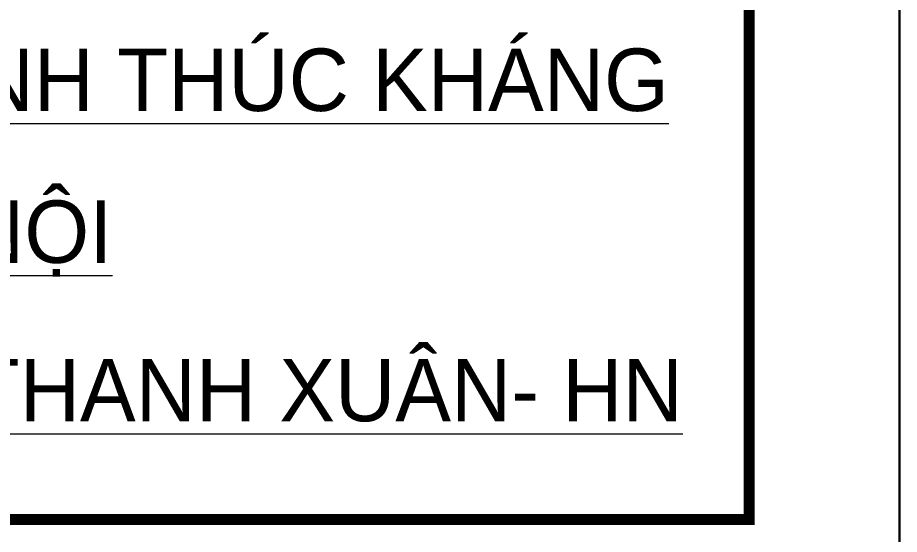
# Model space of a CAD drawing. Extents: x -2098986 to 943, y -1296280 to 73591.
# Drawn here: x -1805398 to -1803244, y -1198296 to -1197033 of the extents above; entities that cross this region are included whole.
import ezdxf
from ezdxf.enums import TextEntityAlignment as Align

# ---------------------------------------------------------------- set-up
doc = ezdxf.new("R2010")
doc.units = 0
doc.header["$LTSCALE"] = 150
for name, color, linetype, lineweight in [('05.Text', 253, 'Continuous', 18), ('11.Khung bo', 32, 'Continuous', 50), ('12.Khung', 36, 'Continuous', 25)]:
    doc.layers.add(name, color=color, linetype=linetype, lineweight=lineweight)
doc.layers.add('Tpl_Bound', color=1, linetype='Continuous', plot=False)
doc.styles.add('VnAvantH', font='')
doc.styles.get('VnAvantH').set_extended_font_data('.VnAvantH')

# ---------------------------------------------------------------- blocks, each defined once
blk = doc.blocks.new('100')
at = {"layer": '11.Khung bo', "const_width": 26.7}
blk.add_lwpolyline([(1896212.6, -929740), (1901212.6, -929740), (1901212.6, -924940), (1896212.6, -924940)], close=True, dxfattribs=at)
blk.add_lwpolyline([(1896212.6, -929740), (1901212.6, -929740), (1901212.6, -924940), (1896212.6, -924940)], close=True, dxfattribs=at)
blk.add_lwpolyline([(1896212.6, -929740), (1901212.6, -929740), (1901212.6, -924940), (1896212.6, -924940)], close=True, dxfattribs=at)
at = {"layer": '12.Khung'}
blk.add_lwpolyline([(1901579.2, -945939.8), (1901579.2, -916240.1), (1859579.6, -916240.1), (1859579.6, -945939.8)], close=True, dxfattribs=at)
blk.add_lwpolyline([(1901579.2, -945939.8), (1901579.2, -916240.1), (1859579.6, -916240.1), (1859579.6, -945939.8)], close=True, dxfattribs=at)
blk.add_lwpolyline([(1901579.2, -945939.8), (1901579.2, -916240.1), (1859579.6, -916240.1), (1859579.6, -945939.8)], close=True, dxfattribs=at)
at = {"layer": '05.Text', "style": 'VnAvantH'}
for s, p in [('%%U®Þa chØ: sè 15 ngâ 49 - huúnh thóc kh¸ng', (1898739.3, -928741.9)), ('%%U®èng ®a - hµ néi', (1898739.3, -929113.1)), ('%%Uvpgd: 174 - nguyÔn tu©n - thanh xu©n- hn', (1898739.3, -929500.1))]:
    blk.add_text(s, height=152.459, dxfattribs=at).set_placement(p, align=Align.CENTER)

msp = doc.modelspace()

# ---------------------------------------------------------------- linework, layer by layer
at = {"layer": 'Tpl_Bound', "color": 1}
msp.add_lwpolyline([(-1845244.4, -1214459.5), (-1845244.4, -1184759.5), (-1803244.4, -1184759.5), (-1803244.4, -1214459.5)], close=True, dxfattribs=at)

# ---------------------------------------------------------------- block references
at = {"layer": '05.Text', "xscale": 1.000009185772931, "yscale": 1.000009185772931, "zscale": 1.000009185772931}
msp.add_blockref('100', (-3704841.1, -268511), dxfattribs=at)

doc.saveas('drawing.dxf')
